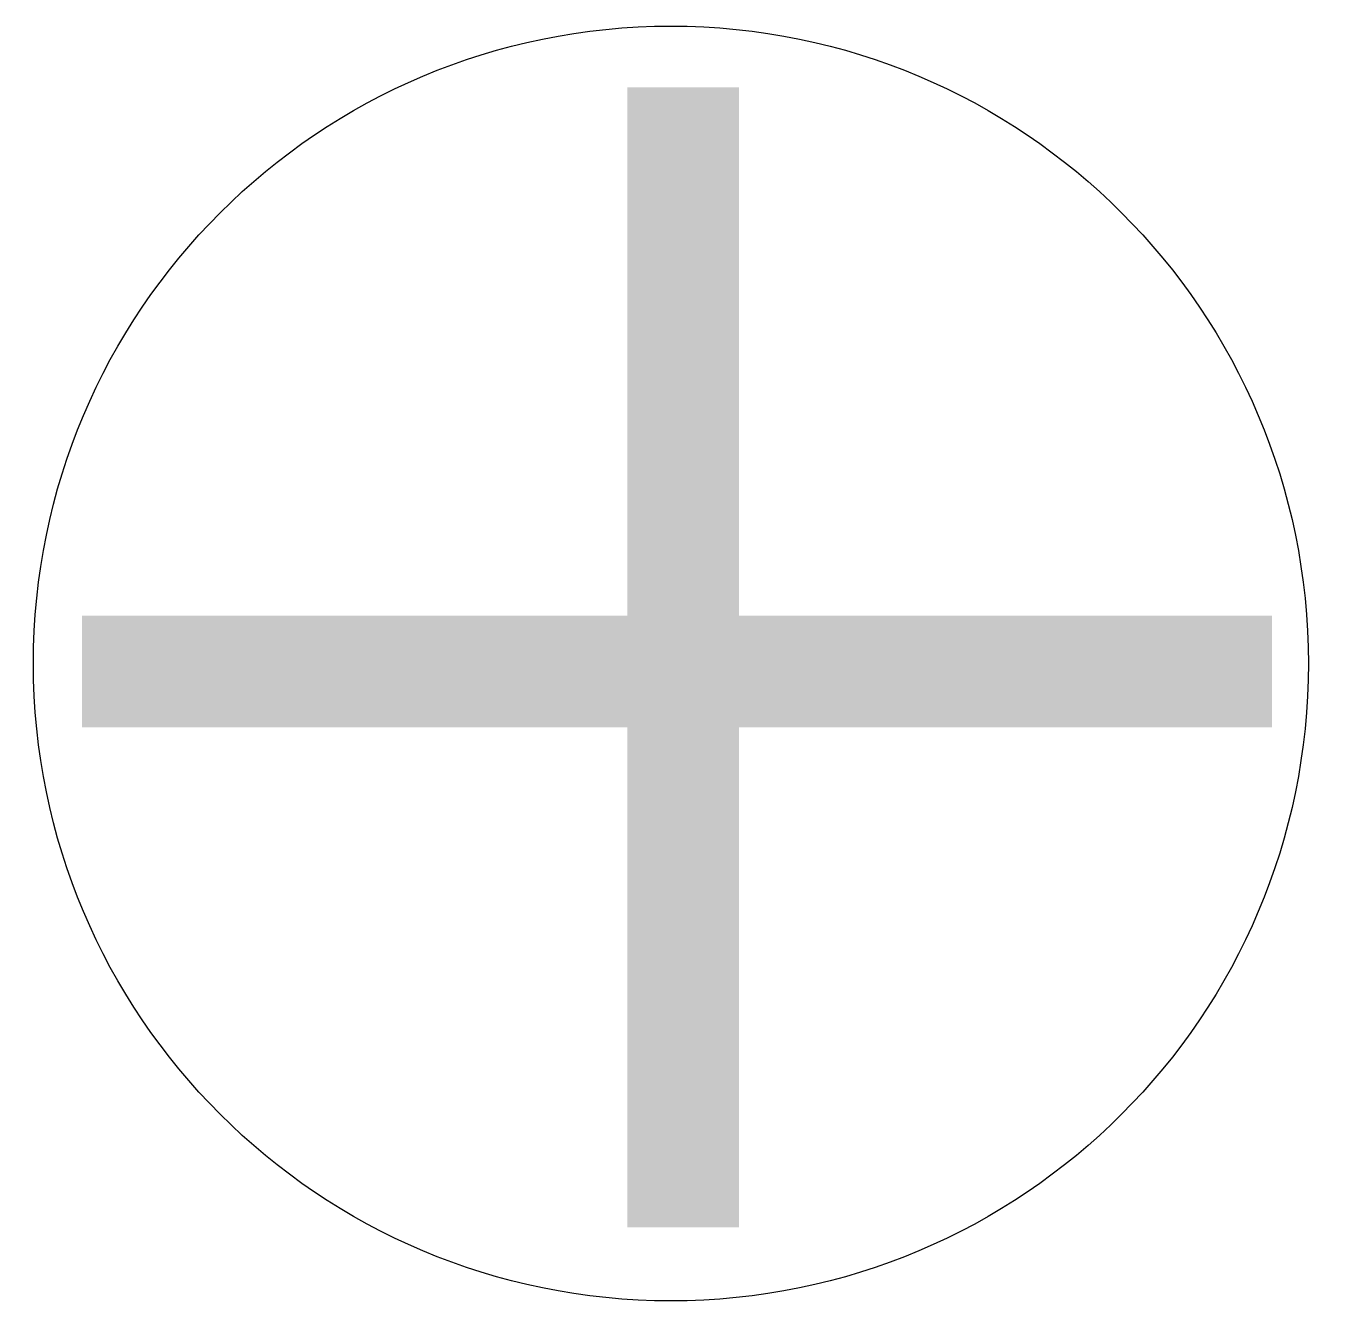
# Model space of a CAD drawing. Extents: x -1.15 to 1.18, y -1.14 to 1.14.
import ezdxf

# ---------------------------------------------------------------- set-up
doc = ezdxf.new("R2010")
doc.units = 0
doc.header["$MEASUREMENT"] = 0
doc.layers.get('0').update_dxf_attribs({"linetype": 'CONTINUOUS'})

msp = doc.modelspace()

# ---------------------------------------------------------------- linework, layer by layer
at = {"color": 7, "const_width": 0.2}
for points in [[(0.022, 1.0309), (0.022, -1.0089)], [(-1.0537, -0.0142), (1.0756, -0.0142)]]:
    msp.add_lwpolyline(points, dxfattribs=at)
at = {"color": 7}
msp.add_circle((0, 0), 1.1405, dxfattribs=at)

doc.saveas('drawing.dxf')
